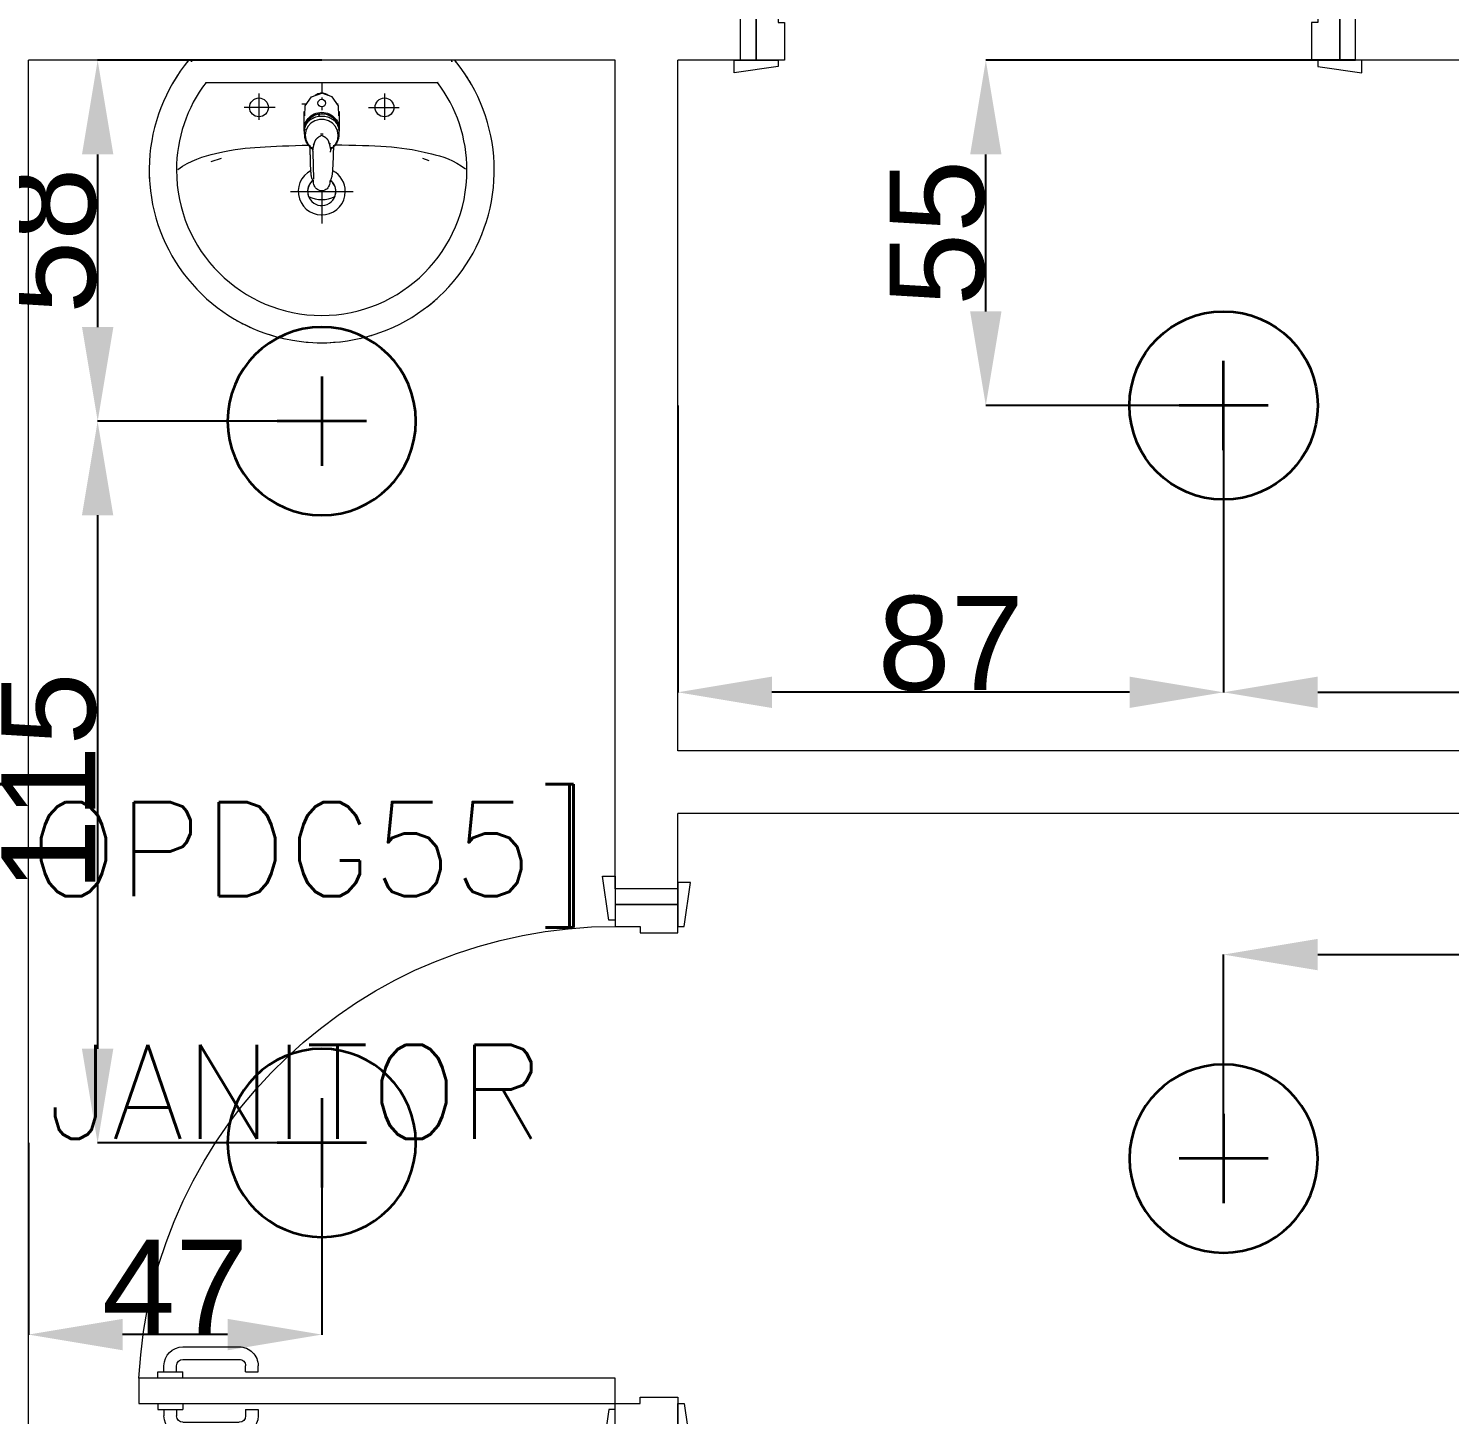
# Model space of a CAD drawing. Header units: inches. Extents: x -12418 to 57169, y -29325 to 19878.
# Drawn here: x 15618 to 17883, y 3881 to 6090 of the extents above; entities that cross this region are included whole.
import ezdxf
from ezdxf.enums import TextEntityAlignment as Align

# ---------------------------------------------------------------- set-up
doc = ezdxf.new("R2010")
doc.units = ezdxf.units.IN
doc.header["$LTSCALE"] = 25
doc.header["$MEASUREMENT"] = 0
doc.header["$PDMODE"] = 3
doc.layers.get('0').update_dxf_attribs({"color": 8})
doc.layers.get('Defpoints').update_dxf_attribs({"color": 8})
for name, color, linetype, lineweight in [('00-Ground Floor$0$72_EGR_BASE_TEXT', 252, 'Continuous', 5), ('00-Ground Floor$0$LOADING', 253, 'Continuous', 5), ('00-Ground Floor$0$P-SANR-FIXT', 6, 'Continuous', 18), ('00-Ground Floor$0$P-SANR-FIXT-1', 6, 'Continuous', 13), ('00-Ground Floor$0$Walls', 251, 'Continuous', 5), ('00-Ground Floor$0$Wooden Joinery', 251, 'Continuous', 5), ('E-DIM', 6, 'Continuous', 18), ('E-LITE-CIRC-NUMB', 6, 'Continuous', 25), ('E-LITE-CLNG @ 100', 150, 'Continuous', 35), ('E-LITE-CTRL', 6, 'Continuous', 25)]:
    doc.layers.add(name, color=color, linetype=linetype, lineweight=lineweight)
doc.styles.add('00-Ground Floor$0$SIMPLEX', font='SIMPLEX.shx', dxfattribs={"height": 150})
doc.styles.add('DC_Simplex', font='SIMPLEX.shx', dxfattribs={"width": 0.7})
doc.styles.get("Standard").update_dxf_attribs({"font": 'arial.ttf'})
doc.dimstyles.get("Standard").update_dxf_attribs({"dimtxt": 150, "dimasz": 150, "dimexe": 0.18, "dimexo": 0.0625, "dimgap": 1, "dimtad": 1, "dimdec": 0, "dimlfac": 0.1, "dimzin": 0, "dimdsep": 46, "dimtxsty": 'Standard', "dimcen": 0.09, "dimclrd": 256, "dimclrt": 7, "dimadec": 0, "dimazin": 0, "dimtfac": 1, "dimtdec": 0, "dimtofl": 0, "dimtmove": 0, "dimatfit": 3, "dimfxl": 1, "dimtolj": 1, "dimtzin": 0, "dimarcsym": 0})

# ---------------------------------------------------------------- blocks, each defined once
blk = doc.blocks.new('00-Ground Floor$0$A$C72370EFE')
at = {"layer": '00-Ground Floor$0$Wooden Joinery'}
for p, q in [((-0.01, -0.04), (-0.02, -0.04)), ((-0.01, -0.03), (-0.01, -0.07)), ((0, -0.03), (-0.01, -0.03)), ((0.04, -0.03), (0.05, -0.03)), ((0.05, -0.03), (0.05, -0.07)), ((0.05, -0.04), (0.06, -0.04)), ((-0.01, -0.06), (-0.02, -0.06)), ((0.05, -0.06), (0.06, -0.06)), ((-0.05, -0.07), (-0.05, -0.16)), ((-0.03, -0.07), (-0.03, -0.16)), ((0, -0.07), (-0.01, -0.07)), ((0.04, -0.07), (0.05, -0.07)), ((0.07, -0.07), (0.07, -0.16)), ((0.09, -0.07), (0.09, -0.16)), ((-0.01, -0.17), (-0.02, -0.17)), ((-0.01, -0.17), (-0.01, -0.19)), ((0.05, -0.17), (0.06, -0.17)), ((0.05, -0.17), (0.05, -0.19)), ((-0.01, -0.19), (-0.02, -0.19)), ((0.05, -0.19), (0.06, -0.19))]:
    blk.add_line(p, q, dxfattribs=at)
for centre, radius, start, end in [((-0.02, -0.07), 0.03, 90, 180), ((0.06, -0.07), 0.03, 0, 90), ((-0.02, -0.07), 0.01, 90, 180), ((0.06, -0.07), 0.01, 0, 90), ((-0.02, -0.16), 0.03, 180, 270), ((-0.02, -0.16), 0.01, 180, 270), ((0.06, -0.16), 0.01, 270, 0), ((0.06, -0.16), 0.03, 270, 0)]:
    blk.add_arc(centre, radius, start, end, dxfattribs=at)
blk = doc.blocks.new('00-Ground Floor$0$A$C5DAD61B4')
at = {"layer": '00-Ground Floor$0$Wooden Joinery'}
for points in [[(80, 959.1), (80, 969.1), (10, 979.1), (10, 959.1)], [(940, 959.1), (940, 969.1), (1010, 979.1), (1010, 959.1)], [(70, 859.1), (70, 849.1), (0, 839.1), (0, 859.1)], [(120, 859.1), (120, 0), (80, 0), (80, 859.1)], [(950, 859.1), (950, 849.1), (1020, 839.1), (1020, 859.1)]]:
    blk.add_lwpolyline(points, close=True, dxfattribs=at)
for points in [[(45, 859.1), (45, 959.1), (20, 959.1), (20, 859.1), (45, 859.1)], [(45, 859.1), (80, 859.1), (80, 899.1), (90, 899.1), (90, 959.1), (45, 959.1), (45, 859.1)], [(975, 859.1), (940, 859.1), (940, 899.1), (930, 899.1), (930, 959.1), (975, 959.1), (975, 859.1)], [(975, 859.1), (975, 959.1), (1000, 959.1), (1000, 859.1), (975, 859.1)]]:
    blk.add_lwpolyline(points, dxfattribs=at)
blk.add_arc((80, 859.1), 860, 272.666, 0, dxfattribs=at)
at = {"layer": '00-Ground Floor$0$Wooden Joinery', "xscale": 999.9999999998854, "yscale": 999.9999999998854, "zscale": 999.9999999998854, "rotation": 180}
blk.add_blockref('00-Ground Floor$0$A$C72370EFE', (120, 0), dxfattribs=at)
blk = doc.blocks.new('00-Ground Floor$0$A$C5FCA3E6B')
at = {"layer": '00-Ground Floor$0$Wooden Joinery'}
for points in [[(80, 858.9), (80, 868.9), (10, 878.9), (10, 858.9)], [(840, 858.9), (840, 868.9), (910, 878.9), (910, 858.9)], [(70, 758.9), (70, 748.9), (0, 738.9), (0, 758.9)], [(120, 758.9), (120, 0), (80, 0), (80, 758.9)], [(850, 758.9), (850, 748.9), (920, 738.9), (920, 758.9)]]:
    blk.add_lwpolyline(points, close=True, dxfattribs=at)
for points in [[(45, 758.9), (45, 858.9), (20, 858.9), (20, 758.9), (45, 758.9)], [(45, 758.9), (80, 758.9), (80, 798.9), (90, 798.9), (90, 858.9), (45, 858.9), (45, 758.9)], [(875, 758.9), (840, 758.9), (840, 798.9), (830, 798.9), (830, 858.9), (875, 858.9), (875, 758.9)], [(875, 758.9), (875, 858.9), (900, 858.9), (900, 758.9), (875, 758.9)]]:
    blk.add_lwpolyline(points, dxfattribs=at)
blk.add_arc((80, 758.9), 760, 273.0171, 0, dxfattribs=at)
at = {"layer": '00-Ground Floor$0$Wooden Joinery', "xscale": 999.9999999998854, "yscale": 999.9999999998854, "zscale": 999.9999999998854, "rotation": 180}
blk.add_blockref('00-Ground Floor$0$A$C72370EFE', (120, 0), dxfattribs=at)
blk = doc.blocks.new('00-Ground Floor$0$FP_138-161_A_00_GFL_-0_080_Einreichung_Grundrisse_100')
at = {"layer": '00-Ground Floor$0$P-SANR-FIXT'}
blk.add_line((-0.0044, -0.0019), (-0.0045, -0.0021), dxfattribs=at)
at = {"layer": '00-Ground Floor$0$P-SANR-FIXT', "flags": 128}
blk.add_lwpolyline([(-0.0057, -0.0037), (-0.0058, -0.0039), (-0.006, -0.004)], dxfattribs=at)
blk = doc.blocks.new('00-Ground Floor$0$FP_139-161_A_00_GFL_-0_080_Einreichung_Grundrisse_100')
at = {"layer": '00-Ground Floor$0$P-SANR-FIXT'}
blk.add_line((0.0045, -0.0022), (0.0044, -0.002), dxfattribs=at)
at = {"layer": '00-Ground Floor$0$P-SANR-FIXT', "flags": 128}
blk.add_lwpolyline([(0.006, -0.004), (0.0059, -0.0039), (0.0057, -0.0038)], dxfattribs=at)
blk = doc.blocks.new('00-Ground Floor$0$IS_Ceraplus_B8204_BIM_BG _1_ - B8204AA - CERAPLUS single lever basin mixer with pop-up waste-V137-161_A_00_GFL_-0_080_Einreichung_Grundrisse_100')
at = {"layer": '00-Ground Floor$0$P-SANR-FIXT-1'}
h = blk.add_hatch(dxfattribs=at)
h.set_pattern_fill('FP_26', color=256, style=0, pattern_type=2)
h.set_pattern_definition([(225, (0.009, 0), (0.010607, -0.010607), []), (315, (0.009, 0), (0.010607, 0.010607), [])])
h.paths.add_polyline_path([(0.0056, -0.002), (0.0058, -0.0024), (0.0058, -0.0021)])
h.paths.add_polyline_path([(0.007, -0.0039), (0.0088, -0.0045), (0.0084, -0.0043)])
at = {"layer": '00-Ground Floor$0$LOADING'}
for p, q in [((-0.028, 0), (-0.028, -0.0281)), ((0.028, -0.0281), (0.028, 0)), ((-0.0274, -0.0337), (-0.0271, -0.0392)), ((-0.0262, -0.0282), (-0.0263, -0.0287)), ((0.0263, -0.0287), (0.0262, -0.0282)), ((0.0262, -0.0293), (0.0263, -0.0287)), ((0.0271, -0.0392), (0.0274, -0.0337)), ((-0.0137, -0.0512), (-0.0129, -0.0517)), ((0.0124, -0.052), (0.0133, -0.0515)), ((0.014, -0.0647), (0.0133, -0.1077)), ((0.0185, -0.0618), (0.019, -0.0539)), ((0.019, -0.0539), (0.0188, -0.0561))]:
    blk.add_line(p, q, dxfattribs=at)
at = {"layer": '00-Ground Floor$0$LOADING', "flags": 128}
for points in [[(-0.0272, -0.0069), (-0.0266, 0.009), (-0.0165, 0.0236), (0, 0.0291)], [(0.0272, -0.0069), (0.0266, 0.009), (0.0165, 0.0236), (0, 0.0291)], [(-0.0176, -0.0568), (-0.0224, -0.0513), (-0.0254, -0.0448), (-0.0264, -0.0376), (-0.0253, -0.0305), (-0.0222, -0.024), (-0.0172, -0.0186), (-0.0109, -0.0147), (-0.0037, -0.0127), (0.0037, -0.0127), (0.0109, -0.0147), (0.0172, -0.0186), (0.0222, -0.024), (0.0253, -0.0305), (0.0264, -0.0376), (0.0254, -0.0448), (0.0224, -0.0513), (0.0176, -0.0568)], [(-0.0271, -0.0393), (-0.027, -0.0403), (-0.0269, -0.0414), (-0.0267, -0.0424), (-0.0265, -0.0434), (-0.0262, -0.0444), (-0.0259, -0.0454), (-0.0255, -0.0464), (-0.0252, -0.0474), (-0.0247, -0.0484), (-0.0243, -0.0493), (-0.0238, -0.0502), (-0.0232, -0.0511), (-0.0226, -0.052), (-0.022, -0.0529), (-0.0214, -0.0537), (-0.0207, -0.0545), (-0.0199, -0.0553), (-0.0192, -0.0561), (-0.0184, -0.0568), (-0.0176, -0.0575), (-0.0173, -0.0577)], [(0.0173, -0.0577), (0.0181, -0.057), (0.0189, -0.0563), (0.0197, -0.0556), (0.0204, -0.0548), (0.0211, -0.054), (0.0218, -0.0532), (0.0224, -0.0523), (0.023, -0.0514), (0.0236, -0.0505), (0.0241, -0.0496), (0.0246, -0.0487), (0.025, -0.0477), (0.0254, -0.0467), (0.0258, -0.0458), (0.0261, -0.0448), (0.0264, -0.0437), (0.0266, -0.0427), (0.0268, -0.0417), (0.027, -0.0407), (0.0271, -0.0396), (0.0271, -0.0393)], [(-0.019, -0.0539), (-0.0185, -0.0615), (-0.0185, -0.0618)], [(-0.0162, -0.0579), (-0.0156, -0.058), (-0.0151, -0.0581), (-0.0146, -0.0583), (-0.0142, -0.0586), (-0.0139, -0.0588), (-0.0138, -0.0591)], [(-0.0138, -0.0591), (-0.0139, -0.0612), (-0.014, -0.0633)], [(0.0138, -0.0591), (0.0139, -0.0588), (0.0142, -0.0586), (0.0146, -0.0583), (0.0151, -0.0581), (0.0156, -0.058), (0.0162, -0.0579)], [(0.014, -0.0633), (0.0139, -0.0612), (0.0138, -0.0591)], [(0.0171, -0.0578), (0.0174, -0.0575), (0.0176, -0.0568)], [(0.0184, -0.0651), (0.0184, -0.0652), (0.0184, -0.0652), (0.0184, -0.0652), (0.0184, -0.0654), (0.0184, -0.0655)], [(-0.0181, -0.0728), (-0.0177, -0.083), (-0.0172, -0.0938)], [(0.0172, -0.0938), (0.0177, -0.083), (0.0181, -0.0728)], [(-0.0129, -0.1142), (-0.0124, -0.1161), (-0.0118, -0.1179), (-0.0109, -0.1197), (-0.0098, -0.1214), (-0.0084, -0.123), (-0.0067, -0.1244), (-0.0047, -0.1255), (-0.0025, -0.1263), (0, -0.1266)], [(0, -0.1266), (0.0025, -0.1263), (0.0047, -0.1255), (0.0067, -0.1244), (0.0084, -0.123), (0.0098, -0.1214), (0.0109, -0.1197), (0.0118, -0.1179), (0.0124, -0.1161), (0.0129, -0.1142)]]:
    blk.add_lwpolyline(points, dxfattribs=at)
at = {"layer": '00-Ground Floor$0$LOADING'}
for centre, radius, start, end in [((0, 0.0135), 0.00603, 0, 180), ((0, 0.0135), 0.00603, 180, 0), ((-0.009, 0), 0.005, 300, 315), ((0.009, 0), 0.005, 225, 240)]:
    blk.add_arc(centre, radius, start, end, dxfattribs=at)
for centre, major_axis, start_param, end_param in [((0, -0.0281), (-0.028, 0), 4.712389, 6.47291), ((0, -0.0287), (0.0267, 0), 1.570796, 3.036556), ((0, -0.0287), (0.0263, 0), 2.625648, 2.791756), ((0, -0.0287), (-0.0263, 0), 4.712389, 5.759587), ((0, -0.0281), (0.028, 0), 6.093357, 7.853982), ((0, -0.0287), (0.0267, 0), 0.105099, 1.570796), ((0, -0.0287), (0.0262, 0), 0.523599, 1.570796), ((0, -0.0287), (0.0262, 0), 0.349919, 0.515945), ((0, -0.0321), (0.0275, 0), 3.141823, 3.202701), ((0, -0.0321), (0.0275, 0), 3.239313, 3.439417), ((0, -0.0281), (0.028, 0), 3.371221, 3.483334), ((0, -0.0287), (0.0267, 0), 6.059374, 6.108652), ((0, -0.0321), (0.0275, 0), 5.985527, 6.185455), ((0, -0.0281), (0.028, 0), 5.94107, 6.05344), ((0, -0.0321), (0.0275, 0), 6.222066, 6.282955), ((0, -0.0312), (0.0248, 0), 4.111947, 4.191073), ((0, -0.0281), (0.028, 0), 4.202431, 4.259552), ((0, -0.0287), (0.0263, 0), 4.169225, 4.2325), ((0, -0.0281), (0.028, 0), 5.172057, 5.222265)]:
    blk.add_ellipse(centre, major_axis=major_axis, ratio=0.961262, start_param=start_param, end_param=end_param, dxfattribs=at)
for points, knots in [([(-0.0215, -0.0162), (-0.0216, -0.0163), (-0.0219, -0.0167), (-0.0227, -0.0177), (-0.0238, -0.0192), (-0.0249, -0.0211), (-0.0258, -0.0231), (-0.0266, -0.0253), (-0.0273, -0.0282), (-0.0275, -0.0305), (-0.0275, -0.0321)], [0.7859035, 0.7859035, 0.7859035, 0.7859035, 0.7916667, 0.8055556, 0.8333333, 0.8611111, 0.8888889, 0.9166667, 0.9444444, 1, 1, 1, 1]), ([(0.021, -0.0157), (0.0208, -0.0154), (0.0203, -0.0149), (0.0192, -0.0139), (0.0177, -0.0127), (0.0161, -0.0117), (0.0148, -0.0109), (0.0138, -0.0104), (0.0127, -0.0099), (0.0113, -0.0093), (0.0087, -0.0084), (0.0048, -0.0075), (0, -0.0071), (-0.0048, -0.0075), (-0.0087, -0.0084), (-0.0113, -0.0093), (-0.0127, -0.0099), (-0.0138, -0.0104), (-0.0148, -0.0109), (-0.0161, -0.0117), (-0.0177, -0.0127), (-0.0191, -0.0139), (-0.0202, -0.0149), (-0.0208, -0.0154), (-0.021, -0.0157)], [0.2222222, 0.2222222, 0.2222222, 0.2222222, 0.2361111, 0.25, 0.2777778, 0.3055556, 0.3194444, 0.3333333, 0.3472222, 0.3611111, 0.3888889, 0.4444444, 0.5, 0.5555556, 0.6111111, 0.6388889, 0.6527778, 0.6666667, 0.6805556, 0.6944444, 0.7222222, 0.75, 0.7638889, 0.7777778, 0.7777778, 0.7777778, 0.7777778]), ([(0.0275, -0.0321), (0.0275, -0.0305), (0.0273, -0.0282), (0.0266, -0.0253), (0.0258, -0.0231), (0.0249, -0.0211), (0.0238, -0.0192), (0.0227, -0.0177), (0.0219, -0.0167), (0.0216, -0.0163), (0.0215, -0.0162)], [0, 0, 0, 0, 0.0555556, 0.0833333, 0.1111111, 0.1388889, 0.1666667, 0.1944444, 0.2083333, 0.2142181, 0.2142181, 0.2142181, 0.2142181]), ([(0, -0.0378), (-0.0005, -0.038), (-0.0012, -0.0384), (-0.0021, -0.0389), (-0.0028, -0.0393), (-0.0035, -0.0397), (-0.0042, -0.04), (-0.0049, -0.0405), (-0.0055, -0.0409), (-0.0061, -0.0414), (-0.0067, -0.0419), (-0.0072, -0.0424), (-0.0078, -0.0429), (-0.0083, -0.0435), (-0.0088, -0.0441), (-0.0092, -0.0446), (-0.0096, -0.0452), (-0.01, -0.0459), (-0.0103, -0.0466), (-0.0105, -0.0472), (-0.0107, -0.0477), (-0.0108, -0.0481), (-0.0109, -0.0484), (-0.0111, -0.0489), (-0.0114, -0.0497), (-0.0118, -0.0509), (-0.0122, -0.0521), (-0.0124, -0.053), (-0.0126, -0.0537), (-0.0128, -0.0544), (-0.0129, -0.0552), (-0.0131, -0.0559), (-0.0132, -0.0566), (-0.0134, -0.0572), (-0.0136, -0.0581), (-0.0137, -0.0587), (-0.0138, -0.0591)], [0, 0, 0, 0, 0.055556, 0.083333, 0.111111, 0.138889, 0.166667, 0.194444, 0.222222, 0.25, 0.277778, 0.305556, 0.333333, 0.361111, 0.388889, 0.416667, 0.444444, 0.472222, 0.5, 0.527778, 0.541667, 0.555556, 0.569444, 0.583333, 0.611111, 0.666667, 0.722222, 0.75, 0.777778, 0.805556, 0.833333, 0.861111, 0.888889, 0.916667, 0.944444, 1, 1, 1, 1]), ([(0, -0.0357), (-0.0006, -0.0357), (-0.0013, -0.0357), (-0.002, -0.0357), (-0.0022, -0.0357)], [0, 0, 0, 0, 0.1, 0.1298359, 0.1298359, 0.1298359, 0.1298359]), ([(0.0022, -0.0357), (0.002, -0.0357), (0.0013, -0.0357), (0.0006, -0.0357), (0, -0.0357)], [0.8701578, 0.8701578, 0.8701578, 0.8701578, 0.9, 1, 1, 1, 1]), ([(0.0138, -0.0591), (0.0137, -0.0587), (0.0136, -0.0581), (0.0134, -0.0572), (0.0132, -0.0566), (0.0131, -0.0559), (0.0129, -0.0552), (0.0128, -0.0544), (0.0126, -0.0537), (0.0124, -0.053), (0.0122, -0.0521), (0.0118, -0.0509), (0.0114, -0.0497), (0.0111, -0.0489), (0.0109, -0.0484), (0.0108, -0.0481), (0.0107, -0.0477), (0.0105, -0.0472), (0.0103, -0.0466), (0.01, -0.0459), (0.0096, -0.0452), (0.0092, -0.0446), (0.0088, -0.0441), (0.0083, -0.0435), (0.0078, -0.0429), (0.0072, -0.0424), (0.0067, -0.0419), (0.0061, -0.0414), (0.0055, -0.0409), (0.0049, -0.0405), (0.0042, -0.04), (0.0035, -0.0397), (0.0028, -0.0393), (0.0021, -0.0389), (0.0012, -0.0384), (0.0005, -0.038), (0, -0.0378)], [0, 0, 0, 0, 0.055556, 0.083333, 0.111111, 0.138889, 0.166667, 0.194444, 0.222222, 0.25, 0.277778, 0.333333, 0.388889, 0.416667, 0.430556, 0.444444, 0.458333, 0.472222, 0.5, 0.527778, 0.555556, 0.583333, 0.611111, 0.638889, 0.666667, 0.694444, 0.722222, 0.75, 0.777778, 0.805556, 0.833333, 0.861111, 0.888889, 0.916667, 0.944444, 1, 1, 1, 1]), ([(-0.0188, -0.0538), (-0.0188, -0.0547), (-0.0186, -0.0582), (-0.0185, -0.0619), (-0.0184, -0.0646)], [0.6724021, 0.6724021, 0.6724021, 0.6724021, 0.75, 1, 1, 1, 1]), ([(-0.0162, -0.0579), (-0.0162, -0.0578), (-0.0163, -0.0578), (-0.0165, -0.0577), (-0.0166, -0.0575), (-0.0167, -0.0574), (-0.0169, -0.0573), (-0.017, -0.0572), (-0.0172, -0.0571), (-0.0173, -0.057), (-0.0175, -0.0569), (-0.0176, -0.0568)], [0, 0, 0, 0, 0.1, 0.2, 0.3, 0.4, 0.5, 0.6, 0.7, 0.8, 1, 1, 1, 1]), ([(-0.0148, -0.0587), (-0.015, -0.0586), (-0.0159, -0.0583), (-0.0167, -0.058), (-0.0172, -0.0578)], [0.8, 0.8, 0.8, 0.8, 0.85, 1, 1, 1, 1]), ([(0.0141, -0.0613), (0.0141, -0.0611), (0.0143, -0.0608), (0.0145, -0.0604), (0.0148, -0.06), (0.0151, -0.0596), (0.0153, -0.0594), (0.0155, -0.0592), (0.0156, -0.059), (0.0158, -0.0588), (0.016, -0.0587), (0.0163, -0.0585), (0.0165, -0.0583), (0.0166, -0.0582)], [0.3333333, 0.3333333, 0.3333333, 0.3333333, 0.4166667, 0.5, 0.5833333, 0.6666667, 0.7083333, 0.75, 0.7916667, 0.8333333, 0.875, 0.9166667, 1, 1, 1, 1]), ([(0.0176, -0.0568), (0.0175, -0.0569), (0.0173, -0.057), (0.0172, -0.0571), (0.017, -0.0572), (0.0169, -0.0573), (0.0167, -0.0574), (0.0166, -0.0575), (0.0165, -0.0577), (0.0163, -0.0578), (0.0162, -0.0578), (0.0162, -0.0579)], [0, 0, 0, 0, 0.2, 0.3, 0.4, 0.5, 0.6, 0.7, 0.8, 0.9, 1, 1, 1, 1]), ([(0.0184, -0.0646), (0.0185, -0.0619), (0.0186, -0.0582), (0.0188, -0.0547), (0.0188, -0.0538)], [0, 0, 0, 0, 0.25, 0.3275586, 0.3275586, 0.3275586, 0.3275586]), ([(-0.0131, -0.1116), (-0.0132, -0.1115), (-0.0135, -0.1109), (-0.0141, -0.1099), (-0.0147, -0.1086), (-0.0153, -0.1072), (-0.0159, -0.1053), (-0.0167, -0.1021), (-0.0171, -0.0992), (-0.0171, -0.0973)], [0.4856715, 0.4856715, 0.4856715, 0.4856715, 0.5, 0.55, 0.6, 0.65, 0.7, 0.8, 1, 1, 1, 1]), ([(-0.0132, -0.1091), (-0.0132, -0.1096), (-0.0132, -0.1103), (-0.0132, -0.1111), (-0.0132, -0.1115), (-0.0132, -0.1118), (-0.0131, -0.1122), (-0.0131, -0.1125), (-0.0131, -0.1128), (-0.0131, -0.1131), (-0.013, -0.1134), (-0.013, -0.1138), (-0.0129, -0.1141), (-0.0129, -0.1142)], [0.2, 0.2, 0.2, 0.2, 0.4, 0.5, 0.55, 0.6, 0.65, 0.7, 0.75, 0.8, 0.85, 0.9, 1, 1, 1, 1]), ([(0.0129, -0.1142), (0.0129, -0.1141), (0.013, -0.1138), (0.013, -0.1134), (0.0131, -0.1131), (0.0131, -0.1128), (0.0131, -0.1125), (0.0131, -0.1122), (0.0132, -0.1118), (0.0132, -0.1115), (0.0132, -0.1111), (0.0132, -0.1103), (0.0132, -0.1096), (0.0132, -0.1091)], [0, 0, 0, 0, 0.1, 0.15, 0.2, 0.25, 0.3, 0.35, 0.4, 0.45, 0.5, 0.6, 0.8, 0.8, 0.8, 0.8]), ([(0.0131, -0.1116), (0.0133, -0.1113), (0.0137, -0.1106), (0.0142, -0.1096), (0.0147, -0.1084), (0.0153, -0.1072), (0.0159, -0.1053), (0.0167, -0.1021), (0.0171, -0.0992), (0.0171, -0.0973)], [-0.5143371, -0.5143371, -0.5143371, -0.5143371, -0.475, -0.4375, -0.4, -0.35, -0.3, -0.2, 0, 0, 0, 0])]:
    blk.add_open_spline(points, degree=3, knots=knots, dxfattribs=at)
for points in [[(-0.0184, -0.0646), (-0.0183, -0.0659), (-0.0182, -0.0684), (-0.0181, -0.0709), (-0.0181, -0.0721)], [(-0.0172, -0.0578), (-0.0171, -0.0578), (-0.0169, -0.058), (-0.0167, -0.0581), (-0.0166, -0.0582)], [(-0.0162, -0.0579), (-0.0162, -0.0579), (-0.0164, -0.0581), (-0.0165, -0.0582), (-0.0166, -0.0583), (-0.0166, -0.0582), (-0.0166, -0.0582)], [(-0.0166, -0.0582), (-0.0163, -0.0585), (-0.0156, -0.059), (-0.0148, -0.0599), (-0.0142, -0.0609), (-0.0139, -0.0617), (-0.0138, -0.0621)], [(-0.014, -0.0633), (-0.014, -0.0633), (-0.014, -0.0633), (-0.014, -0.0633)], [(-0.014, -0.0646), (-0.014, -0.0644), (-0.014, -0.064), (-0.014, -0.0635), (-0.014, -0.0633)], [(0.014, -0.0633), (0.014, -0.0633), (0.014, -0.0633), (0.014, -0.0633)], [(0.014, -0.0633), (0.014, -0.0635), (0.014, -0.064), (0.014, -0.0644), (0.014, -0.0647)], [(0.0172, -0.0578), (0.0168, -0.0579), (0.0158, -0.0583), (0.0147, -0.0587), (0.0141, -0.059)], [(0.0166, -0.0582), (0.0166, -0.0582), (0.0166, -0.0583), (0.0165, -0.0582), (0.0164, -0.0581), (0.0162, -0.0579), (0.0162, -0.0579)], [(0.0166, -0.0582), (0.0167, -0.0582), (0.0168, -0.0581), (0.0169, -0.058), (0.0169, -0.058)], [(0.0169, -0.058), (0.017, -0.0579), (0.0171, -0.0579), (0.0171, -0.0578)], [(0.0181, -0.0721), (0.0181, -0.0709), (0.0182, -0.0684), (0.0183, -0.0659), (0.0184, -0.0646)], [(-0.0172, -0.0938), (-0.0172, -0.0944), (-0.0172, -0.0956), (-0.0171, -0.0967), (-0.0171, -0.0973)], [(0.0171, -0.0973), (0.0171, -0.0967), (0.0172, -0.0956), (0.0172, -0.0944), (0.0172, -0.0938)]]:
    blk.add_open_spline(points, degree=3, dxfattribs=at)
for name in ['00-Ground Floor$0$FP_138-161_A_00_GFL_-0_080_Einreichung_Grundrisse_100', '00-Ground Floor$0$FP_139-161_A_00_GFL_-0_080_Einreichung_Grundrisse_100']:
    blk.add_blockref(name, (0, 0), dxfattribs=at)
blk = doc.blocks.new('00-Ground Floor$0$_100_WB_KER_REN_55x45x18 - _100_WB_KER_REN_55x45x18-V63-161_A_00_GFL_-0_080_Einreichung_Grundrisse_100')
at = {"layer": '00-Ground Floor$0$LOADING'}
for p, q in [((-0.2075, 0.225), (-0.2075, 0.2227)), ((0.2074, 0.225), (-0.2074, 0.225)), ((0.2075, 0.2227), (0.2075, 0.225)), ((-0.1855, 0.1899), (0.1855, 0.1899)), ((0, 0.1899), (0, 0.1724)), ((-0.1, 0.172), (-0.1, 0.1303)), ((0, 0.1656), (0, 0.1628)), ((0.1, 0.172), (0.1, 0.1303)), ((-0.0744, 0.15), (-0.1234, 0.15)), ((-0.0259, 0.155), (-0.0315, 0.155)), ((0, 0.1509), (0, 0.1454)), ((0, 0.1422), (0, 0.1399)), ((0.026, 0.155), (0.0248, 0.155)), ((0.0744, 0.15), (0.1234, 0.15)), ((-0.1763, 0.0637), (-0.1598, 0.0692)), ((0.1605, 0.0691), (0.1707, 0.0656)), ((-0.05, 0.0161), (0.05, 0.0161)), ((0, 0.0168), (0, -0.0348))]:
    blk.add_line(p, q, dxfattribs=at)
at = {"layer": '00-Ground Floor$0$LOADING', "flags": 128}
for points in [[(-0.2121, 0.225), (-0.219, 0.2164), (-0.2254, 0.2075), (-0.2316, 0.1983), (-0.2373, 0.189), (-0.2427, 0.1794), (-0.2476, 0.1696), (-0.2522, 0.1596), (-0.2564, 0.1494), (-0.2602, 0.1391), (-0.2635, 0.1286), (-0.2665, 0.118), (-0.269, 0.1073), (-0.271, 0.0965), (-0.2727, 0.0856), (-0.2739, 0.0747), (-0.2747, 0.0637), (-0.275, 0.0527), (-0.275, 0.05)], [(0.275, 0.05), (0.2748, 0.061), (0.2741, 0.072), (0.273, 0.0829), (0.2715, 0.0938), (0.2695, 0.1046), (0.2671, 0.1154), (0.2643, 0.126), (0.261, 0.1365), (0.2574, 0.1469), (0.2533, 0.1571), (0.2488, 0.1671), (0.2439, 0.177), (0.2387, 0.1866), (0.233, 0.1961), (0.227, 0.2053), (0.2206, 0.2142), (0.2138, 0.2229), (0.2121, 0.225)], [(-0.275, 0.05), (-0.2748, 0.039), (-0.2741, 0.028), (-0.273, 0.0171), (-0.2715, 0.0062), (-0.2695, -0.0046), (-0.2671, -0.0154), (-0.2643, -0.026), (-0.261, -0.0365), (-0.2574, -0.0469), (-0.2533, -0.0571), (-0.2488, -0.0671), (-0.2439, -0.077), (-0.2387, -0.0866), (-0.233, -0.0961), (-0.227, -0.1053), (-0.2206, -0.1142), (-0.2138, -0.1229), (-0.2067, -0.1313), (-0.1993, -0.1395), (-0.1916, -0.1473), (-0.1836, -0.1548), (-0.1752, -0.162), (-0.1666, -0.1688), (-0.1577, -0.1753), (-0.1486, -0.1814), (-0.1392, -0.1872), (-0.1296, -0.1925), (-0.1198, -0.1975), (-0.1098, -0.2021), (-0.0996, -0.2063), (-0.0893, -0.2101), (-0.0788, -0.2135), (-0.0682, -0.2164), (-0.0575, -0.2189), (-0.0467, -0.221), (-0.0359, -0.2227), (-0.0249, -0.2239), (-0.014, -0.2246), (-0.003, -0.225), (0.008, -0.2249), (0.019, -0.2243), (0.03, -0.2234), (0.0409, -0.2219), (0.0517, -0.2201), (0.0625, -0.2178), (0.0731, -0.2151), (0.0837, -0.212), (0.0941, -0.2084), (0.1043, -0.2044), (0.1144, -0.2001), (0.1243, -0.1953), (0.1341, -0.1901), (0.1436, -0.1846), (0.1528, -0.1786), (0.1618, -0.1723), (0.1706, -0.1657), (0.1791, -0.1587), (0.1873, -0.1514), (0.1952, -0.1437), (0.2028, -0.1358), (0.21, -0.1275), (0.217, -0.119), (0.2236, -0.1101), (0.2298, -0.1011), (0.2356, -0.0918), (0.2411, -0.0822), (0.2462, -0.0725), (0.2509, -0.0625), (0.2552, -0.0524), (0.2591, -0.0421), (0.2626, -0.0317), (0.2656, -0.0211), (0.2683, -0.0104), (0.2705, 0.0003), (0.2722, 0.0112), (0.2736, 0.0221), (0.2745, 0.0331), (0.2749, 0.0441), (0.275, 0.05)]]:
    blk.add_lwpolyline(points, dxfattribs=at)
at = {"layer": '00-Ground Floor$0$LOADING'}
for centre in [(-0.1, 0.15), (0.1, 0.15)]:
    blk.add_circle(centre, 0.015, dxfattribs=at)
for centre, radius, start, end in [((0, 0.05), 0.275, 145.9324, 150.3591), ((0, 0.05), 0.275, 140.4788, 141.2381), ((0, 0.05), 0.275, 38.7619, 39.5212), ((0, 0.05), 0.275, 29.6409, 34.0676), ((0, 0.05), 0.2315, 142.8209, 180), ((0, 0.05), 0.2315, 0, 37.1791), ((0, 0.155), 0.0175, 54.0899, 125.9101), ((0, 0.155), 0.0175, 68.869, 83.8798), ((0, 0.155), 0.0175, 251.9463, 258.2346), ((0, 0.05), 0.275, 180, 183.6225), ((0, 0.05), 0.2315, 180, 0), ((0, 0.0161), 0.0375, 117.1305, 0), ((0, 0.0161), 0.0375, 0, 61.4146), ((0, 0.0161), 0.0225, 129.5025, 0), ((0, 0.0161), 0.0225, 156.725, 162.0134), ((0, 0.0161), 0.0225, 138.0808, 143.3939), ((0, 0.0161), 0.0225, 0, 51.4286), ((0, 0.0161), 0.0225, 36.616, 41.9265), ((0, 0.0161), 0.0225, 17.9887, 23.276), ((0, 0.0161), 0.0225, 180, 193.3417), ((0, 0.0161), 0.0225, 197.0466, 201.508), ((0, 0.05), 0.047, 243.4433, 296.5567), ((0, 0.0161), 0.0225, 338.492, 342.9534), ((0, 0.0161), 0.0225, 346.6583, 0), ((0, 0.05), 0.275, 307.6689, 312), ((0, 0.05), 0.275, 240, 245.6589), ((0, 0.05), 0.275, 252, 257.5535), ((0, 0.05), 0.275, 264, 276), ((0, 0.05), 0.275, 282.9241, 288)]:
    blk.add_arc(centre, radius, start, end, dxfattribs=at)
for points, knots in [([(-0.2074, 0.225), (-0.2078, 0.225), (-0.2086, 0.225), (-0.2095, 0.225), (-0.2102, 0.225), (-0.2106, 0.225), (-0.2109, 0.225), (-0.2111, 0.225), (-0.2114, 0.225), (-0.2116, 0.225), (-0.2118, 0.225), (-0.2119, 0.225), (-0.2119, 0.225)], [-1, -1, -1, -1, -0.8333333, -0.6666667, -0.5833333, -0.5, -0.4583333, -0.4166667, -0.3333333, -0.2916667, -0.25, -0.1666667, -0.1666667, -0.1666667, -0.1666667]), ([(0.2119, 0.225), (0.2119, 0.225), (0.2118, 0.225), (0.2116, 0.225), (0.2114, 0.225), (0.2111, 0.225), (0.2109, 0.225), (0.2106, 0.225), (0.2102, 0.225), (0.2095, 0.225), (0.2086, 0.225), (0.2078, 0.225), (0.2074, 0.225)], [-0.8333333, -0.8333333, -0.8333333, -0.8333333, -0.75, -0.7083333, -0.6666667, -0.5833333, -0.5416667, -0.5, -0.4166667, -0.3333333, -0.1666667, 0, 0, 0, 0]), ([(-0.0037, 0.1721), (-0.0046, 0.1719), (-0.0064, 0.1714), (-0.0081, 0.1705), (-0.009, 0.17)], [0.5653198, 0.5653198, 0.5653198, 0.5653198, 0.6111111, 0.6666667, 0.6666667, 0.6666667, 0.6666667]), ([(0.009, 0.17), (0.0086, 0.1703), (0.0077, 0.1708), (0.0059, 0.1715), (0.0046, 0.1719), (0.0037, 0.1721)], [0.3333333, 0.3333333, 0.3333333, 0.3333333, 0.3611111, 0.3888889, 0.4346482, 0.4346482, 0.4346482, 0.4346482]), ([(-0.2294, 0.0509), (-0.2103, 0.066), (-0.1431, 0.0839), (-0.1084, 0.0863), (-0.0496, 0.0893), (-0.0206, 0.0899)], [0.0392191, 0.0392191, 0.0392191, 0.0392191, 0.1715289, 0.4228457, 0.6475389, 0.6475389, 0.6475389, 0.6475389]), ([(0.0209, 0.0903), (0.0512, 0.0901), (0.1113, 0.0879), (0.1514, 0.0828), (0.2115, 0.0665), (0.2292, 0.052)], [0.7533082, 0.7533082, 0.7533082, 0.7533082, 0.9865548, 1.235629, 1.3638988, 1.3638988, 1.3638988, 1.3638988]), ([(-0.0141, 0.0337), (-0.0162, 0.0319), (-0.0207, 0.0267), (-0.0225, 0.02), (-0.0225, 0.0161)], [0.7144203, 0.7144203, 0.7144203, 0.7144203, 0.8333333, 1, 1, 1, 1]), ([(0.0225, 0.0161), (0.0225, 0.0187), (0.0216, 0.0239), (0.0182, 0.0298), (0.0152, 0.0327), (0.0141, 0.0337)], [0, 0, 0, 0, 0.1111111, 0.2222222, 0.285568, 0.285568, 0.285568, 0.285568])]:
    blk.add_open_spline(points, degree=3, knots=knots, dxfattribs=at)
for points in [[(-0.2075, 0.2227), (-0.2075, 0.2231), (-0.2075, 0.2235), (-0.2075, 0.2239)], [(0.2075, 0.2239), (0.2075, 0.2235), (0.2075, 0.2231), (0.2075, 0.2227)], [(-0.1852, 0.1899), (-0.1853, 0.1899), (-0.1854, 0.1899), (-0.1855, 0.1899)], [(0.1855, 0.1899), (0.1854, 0.1899), (0.1853, 0.1899), (0.1852, 0.1899)], [(-0.0009, 0.1725), (-0.0013, 0.1725), (-0.0018, 0.1724), (-0.0022, 0.1724)], [(0.0022, 0.1724), (0.0018, 0.1724), (0.0013, 0.1725), (0.0009, 0.1725)], [(-0.0225, 0.0161), (-0.0225, 0.0147), (-0.0222, 0.012), (-0.0215, 0.0093), (-0.021, 0.008)], [(0.021, 0.008), (0.0215, 0.0093), (0.0222, 0.012), (0.0225, 0.0147), (0.0225, 0.0161)]]:
    blk.add_open_spline(points, degree=3, dxfattribs=at)
at = {"layer": '00-Ground Floor$0$LOADING', "xscale": -1, "rotation": 5.088887490341627e-12}
blk.add_blockref('00-Ground Floor$0$IS_Ceraplus_B8204_BIM_BG _1_ - B8204AA - CERAPLUS single lever basin mixer with pop-up waste-V137-161_A_00_GFL_-0_080_Einreichung_Grundrisse_100', (0, 0.1434), dxfattribs=at)
blk = doc.blocks.new('00-Ground Floor')
at = {"layer": '00-Ground Floor$0$Walls'}
for p, q in [((16752.9, 6039.1, 0), (16752.9, 6139.1, 0)), ((17732.9, 6039.1, 0), (17732.9, 6139.1, 0)), ((15617.9, 3739.1, 0), (15617.9, 6039.1, 0)), ((16552.9, 6039.1, 0), (15617.9, 6039.1, 0)), ((16552.9, 4719.1, 0), (16552.9, 6039.1, 0)), ((16752.9, 6039.1, 0), (16652.9, 6039.1, 0)), ((16652.9, 4939.1, 0), (16652.9, 6039.1, 0)), ((19067.9, 6039.1, 0), (17732.9, 6039.1, 0)), ((20147.9, 4939.1, 0), (16652.9, 4939.1, 0)), ((20147.9, 4839.1, 0), (16652.9, 4839.1, 0)), ((16652.9, 4719.1, 0), (16652.9, 4839.1, 0)), ((16652.9, 4719.1, 0), (16552.9, 4719.1, 0))]:
    blk.add_line(p, q, dxfattribs=at)
at = {"layer": '00-Ground Floor$0$LOADING', "xscale": 1000, "yscale": 1000, "zscale": 1000}
blk.add_blockref('00-Ground Floor$0$_100_WB_KER_REN_55x45x18 - _100_WB_KER_REN_55x45x18-V63-161_A_00_GFL_-0_080_Einreichung_Grundrisse_100', (16085.4, 5814.1, 0), dxfattribs=at)
at = {"layer": '00-Ground Floor$0$Wooden Joinery', "rotation": 180}
blk.add_blockref('00-Ground Floor$0$A$C5DAD61B4', (17752.9, 6998.2, 0), dxfattribs=at)
at = {"layer": '00-Ground Floor$0$Wooden Joinery', "xscale": -1, "rotation": 270}
blk.add_blockref('00-Ground Floor$0$A$C5FCA3E6B', (15794, 3819.1, 0), dxfattribs=at)
at = {"layer": '00-Ground Floor$0$72_EGR_BASE_TEXT', "char_height": 150, "attachment_point": 2, "style": '00-Ground Floor$0$SIMPLEX'}
for s, insert in [('[OPDG55]', (16020.8, 4857.2, 0)), ('JANITOR', (16042.9, 4470.6, 0))]:
    blk.add_mtext(s, dxfattribs=dict(at, insert=insert))
blk = doc.blocks.new('DC_LT-CL-Point')
for p, q in [((0, -0.711), (0, 0.711)), ((0.711, 0), (-0.711, 0))]:
    blk.add_line(p, q)
blk.add_circle((0, 0), 1.5)
at = {"layer": 'E-LITE-CIRC-NUMB', "style": 'DC_Simplex', "width": 0.7, "flags": 8}
blk.add_attdef('CIRCUIT', text='', height=2, rotation=360, dxfattribs=at).set_placement((-3.364, 1.5), align=Align.RIGHT)
at = {"layer": 'E-LITE-CTRL', "style": 'DC_Simplex', "width": 0.7, "flags": 8}
blk.add_attdef('CONTROL', (3.364, -3.498), '', height=2, rotation=360, dxfattribs=at)
blk = doc.blocks.new('*D250')
at = {"layer": 'Defpoints', "color": 0, "transparency": 16777216}
for p in [(17522.8, 5489.1, 0), (19262.7, 5489.1, 0), (19262.7, 5032.1)]:
    blk.add_point(p, dxfattribs=at)
at = {"layer": 'E-DIM', "color": 0, "lineweight": -2, "transparency": 16777216}
for p, q in [((17522.8, 5489.1), (17522.8, 5031.9)), ((19262.7, 5489.1), (19262.7, 5031.9))]:
    blk.add_line(p, q, dxfattribs=at)
at = {"layer": 'E-DIM', "lineweight": -2, "transparency": 16777216}
blk.add_line((17672.8, 5032.1), (19112.7, 5032.1), dxfattribs=at)
at = {"layer": 'E-DIM', "transparency": 16777216}
for points in [[(17672.8, 5057.1), (17672.8, 5007.1), (17522.8, 5032.1)], [(19112.7, 5057.1), (19112.7, 5007.1), (19262.7, 5032.1)]]:
    blk.add_solid(points, dxfattribs=at)
at = {"layer": 'E-DIM', "color": 7, "transparency": 16777216, "insert": (18392.7, 5108.4), "char_height": 150, "attachment_point": 5}
blk.add_mtext('\\A1;174', dxfattribs=at)
blk = doc.blocks.new('*D251')
at = {"layer": 'Defpoints', "color": 0, "transparency": 16777216}
for p in [(19262.7, 4614.2), (17522.8, 4289.1, 0), (19262.7, 4289.1, 0)]:
    blk.add_point(p, dxfattribs=at)
at = {"layer": 'E-DIM', "color": 0, "lineweight": -2, "transparency": 16777216}
for p, q in [((17522.8, 4289.2), (17522.8, 4614.3)), ((19262.7, 4289.2), (19262.7, 4614.3))]:
    blk.add_line(p, q, dxfattribs=at)
at = {"layer": 'E-DIM', "lineweight": -2, "transparency": 16777216}
blk.add_line((17672.8, 4614.2), (19112.7, 4614.2), dxfattribs=at)
at = {"layer": 'E-DIM', "transparency": 16777216}
for points in [[(17672.8, 4639.2), (17672.8, 4589.2), (17522.8, 4614.2)], [(19112.7, 4639.2), (19112.7, 4589.2), (19262.7, 4614.2)]]:
    blk.add_solid(points, dxfattribs=at)
at = {"layer": 'E-DIM', "color": 7, "transparency": 16777216, "insert": (18392.7, 4690.5), "char_height": 150, "attachment_point": 5}
blk.add_mtext('\\A1;174', dxfattribs=at)
blk = doc.blocks.new('*D417')
at = {"layer": 'Defpoints', "color": 0, "transparency": 16777216}
for p in [(16652.9, 5489.1, 0), (17522.8, 5489.1, 0), (16652.9, 5032.1)]:
    blk.add_point(p, dxfattribs=at)
at = {"layer": 'E-DIM', "color": 0, "lineweight": -2, "transparency": 16777216}
for p, q in [((16652.9, 5489.1), (16652.9, 5031.9)), ((17522.8, 5489.1), (17522.8, 5031.9))]:
    blk.add_line(p, q, dxfattribs=at)
at = {"layer": 'E-DIM', "lineweight": -2, "transparency": 16777216}
blk.add_line((17372.8, 5032.1), (16802.9, 5032.1), dxfattribs=at)
at = {"layer": 'E-DIM', "transparency": 16777216}
for points in [[(16802.9, 5057.1), (16802.9, 5007.1), (16652.9, 5032.1)], [(17372.8, 5057.1), (17372.8, 5007.1), (17522.8, 5032.1)]]:
    blk.add_solid(points, dxfattribs=at)
at = {"layer": 'E-DIM', "color": 7, "transparency": 16777216, "insert": (17087.9, 5109.7), "char_height": 150, "attachment_point": 5}
blk.add_mtext('\\A1;87', dxfattribs=at)
blk = doc.blocks.new('*D420')
at = {"layer": 'Defpoints', "color": 0, "transparency": 16777216}
for p in [(15728.3, 6039.1), (16085.4, 6039.1, 0), (16085.4, 5464.1, 0)]:
    blk.add_point(p, dxfattribs=at)
at = {"layer": 'E-DIM', "color": 0, "lineweight": -2, "transparency": 16777216}
for p, q in [((16085.4, 6039.1), (15728.2, 6039.1)), ((16085.4, 5464.1), (15728.2, 5464.1))]:
    blk.add_line(p, q, dxfattribs=at)
at = {"layer": 'E-DIM', "lineweight": -2, "transparency": 16777216}
blk.add_line((15728.3, 5614.1), (15728.3, 5889.1), dxfattribs=at)
at = {"layer": 'E-DIM', "transparency": 16777216}
for points in [[(15703.3, 5889.1), (15753.3, 5889.1), (15728.3, 6039.1)], [(15703.3, 5614.1), (15753.3, 5614.1), (15728.3, 5464.1)]]:
    blk.add_solid(points, dxfattribs=at)
at = {"layer": 'E-DIM', "color": 7, "transparency": 16777216, "insert": (15650.8, 5751.6), "char_height": 150, "attachment_point": 5, "rotation": 90}
blk.add_mtext('\\A1;58', dxfattribs=at)
blk = doc.blocks.new('*D421')
at = {"layer": 'Defpoints', "color": 0, "transparency": 16777216}
for p in [(16085.4, 5464.1, 0), (15728.2, 4314.1), (16085.4, 4314.1, 0)]:
    blk.add_point(p, dxfattribs=at)
at = {"layer": 'E-DIM', "color": 0, "lineweight": -2, "transparency": 16777216}
for p, q in [((16085.4, 5464.1), (15728, 5464.1)), ((16085.4, 4314.1), (15728, 4314.1))]:
    blk.add_line(p, q, dxfattribs=at)
at = {"layer": 'E-DIM', "lineweight": -2, "transparency": 16777216}
blk.add_line((15728.2, 5314.1), (15728.2, 4464.1), dxfattribs=at)
at = {"layer": 'E-DIM', "transparency": 16777216}
for points in [[(15703.2, 5314.1), (15753.2, 5314.1), (15728.2, 5464.1)], [(15703.2, 4464.1), (15753.2, 4464.1), (15728.2, 4314.1)]]:
    blk.add_solid(points, dxfattribs=at)
at = {"layer": 'E-DIM', "color": 7, "transparency": 16777216, "insert": (15650.6, 4889.1), "char_height": 150, "attachment_point": 5, "rotation": 90}
blk.add_mtext('\\A1;115', dxfattribs=at)
blk = doc.blocks.new('*D501')
at = {"layer": 'Defpoints', "color": 0, "transparency": 16777216}
for p in [(15617.9, 4314.1, 0), (16085.4, 4314.1, 0), (15617.9, 4008.7)]:
    blk.add_point(p, dxfattribs=at)
at = {"layer": 'E-DIM', "color": 0, "lineweight": -2, "transparency": 16777216}
for p, q in [((15617.9, 4314.1), (15617.9, 4008.5)), ((16085.4, 4314.1), (16085.4, 4008.5))]:
    blk.add_line(p, q, dxfattribs=at)
at = {"layer": 'E-DIM', "lineweight": -2, "transparency": 16777216}
blk.add_line((15935.4, 4008.7), (15767.9, 4008.7), dxfattribs=at)
at = {"layer": 'E-DIM', "transparency": 16777216}
for points in [[(15767.9, 4033.7), (15767.9, 3983.7), (15617.9, 4008.7)], [(15935.4, 4033.7), (15935.4, 3983.7), (16085.4, 4008.7)]]:
    blk.add_solid(points, dxfattribs=at)
at = {"layer": 'E-DIM', "color": 7, "transparency": 16777216, "insert": (15851.7, 4084.7), "char_height": 150, "attachment_point": 5}
blk.add_mtext('\\A1;47', dxfattribs=at)
blk = doc.blocks.new('*D502')
at = {"layer": 'Defpoints', "color": 0, "transparency": 16777216}
for p in [(17143.8, 6039.1), (17732.9, 6039.1, 0), (17522.8, 5489.1, 0)]:
    blk.add_point(p, dxfattribs=at)
at = {"layer": 'E-DIM', "color": 0, "lineweight": -2, "transparency": 16777216}
for p, q in [((17732.9, 6039.1), (17143.6, 6039.1)), ((17522.8, 5489.1), (17143.6, 5489.1))]:
    blk.add_line(p, q, dxfattribs=at)
at = {"layer": 'E-DIM', "lineweight": -2, "transparency": 16777216}
blk.add_line((17143.8, 5639.1), (17143.8, 5889.1), dxfattribs=at)
at = {"layer": 'E-DIM', "transparency": 16777216}
for points in [[(17118.8, 5889.1), (17168.8, 5889.1), (17143.8, 6039.1)], [(17118.8, 5639.1), (17168.8, 5639.1), (17143.8, 5489.1)]]:
    blk.add_solid(points, dxfattribs=at)
at = {"layer": 'E-DIM', "color": 7, "transparency": 16777216, "insert": (17066.5, 5764.1), "char_height": 150, "attachment_point": 5, "rotation": 90}
blk.add_mtext('\\A1;55', dxfattribs=at)

msp = doc.modelspace()

# ---------------------------------------------------------------- block references
msp.add_blockref('00-Ground Floor', (0, 0))
at = {"layer": 'E-LITE-CLNG @ 100', "xscale": 100, "yscale": 100, "zscale": 100}
msp.add_blockref('DC_LT-CL-Point', (17522.8, 5489.1, 0), dxfattribs=at)
at = {"layer": 'E-LITE-CLNG @ 100', "xscale": -100, "yscale": 100, "zscale": 100, "rotation": 180}
for p in [(16085.4, 5464.1, 0), (16085.4, 4314.1, 0), (17522.8, 4289.1, 0)]:
    msp.add_blockref('DC_LT-CL-Point', p, dxfattribs=at)

# ---------------------------------------------------------------- dimensions: what is measured, and where the dimension line sits
at = {"layer": 'E-DIM'}
for base, p1, p2, picture, middle in [((15728.3457611, 6039.1268525), (16085.4287118, 5464.1268525, -0.0000006), (16085.4287118, 6039.1268525, -0.0000006), '*D420', (15650.7598129, 5751.6268525)), ((17143.8, 6039.1), (17522.8, 5489.1, 0), (17732.9, 6039.1, 0), '*D502', (17066.5, 5764.1)), ((15728.2, 4314.1), (16085.4, 5464.1, 0), (16085.4, 4314.1, 0), '*D421', (15650.6, 4889.1))]:
    dim = msp.add_linear_dim(base=base, p1=p1, p2=p2, angle=90, dimstyle='Standard', dxfattribs=at)
    dim.commit()
    dim.dimension.update_dxf_attribs({"geometry": picture, "text_midpoint": middle})
for base, p1, p2, picture, middle in [((16652.9, 5032.1), (17522.8, 5489.1, 0), (16652.9, 5489.1, 0), '*D417', (17087.9, 5109.7)), ((19262.7, 5032.1), (17522.8, 5489.1, 0), (19262.7, 5489.1, 0), '*D250', (18392.7, 5108.4)), ((19262.7, 4614.2), (17522.8, 4289.1, 0), (19262.7, 4289.1, 0), '*D251', (18392.7, 4690.5)), ((15617.9, 4008.7), (16085.4, 4314.1, 0), (15617.9, 4314.1, 0), '*D501', (15851.7, 4084.7))]:
    dim = msp.add_linear_dim(base=base, p1=p1, p2=p2, dimstyle='Standard', dxfattribs=at)
    dim.commit()
    dim.dimension.update_dxf_attribs({"geometry": picture, "text_midpoint": middle})

doc.saveas('drawing.dxf')
